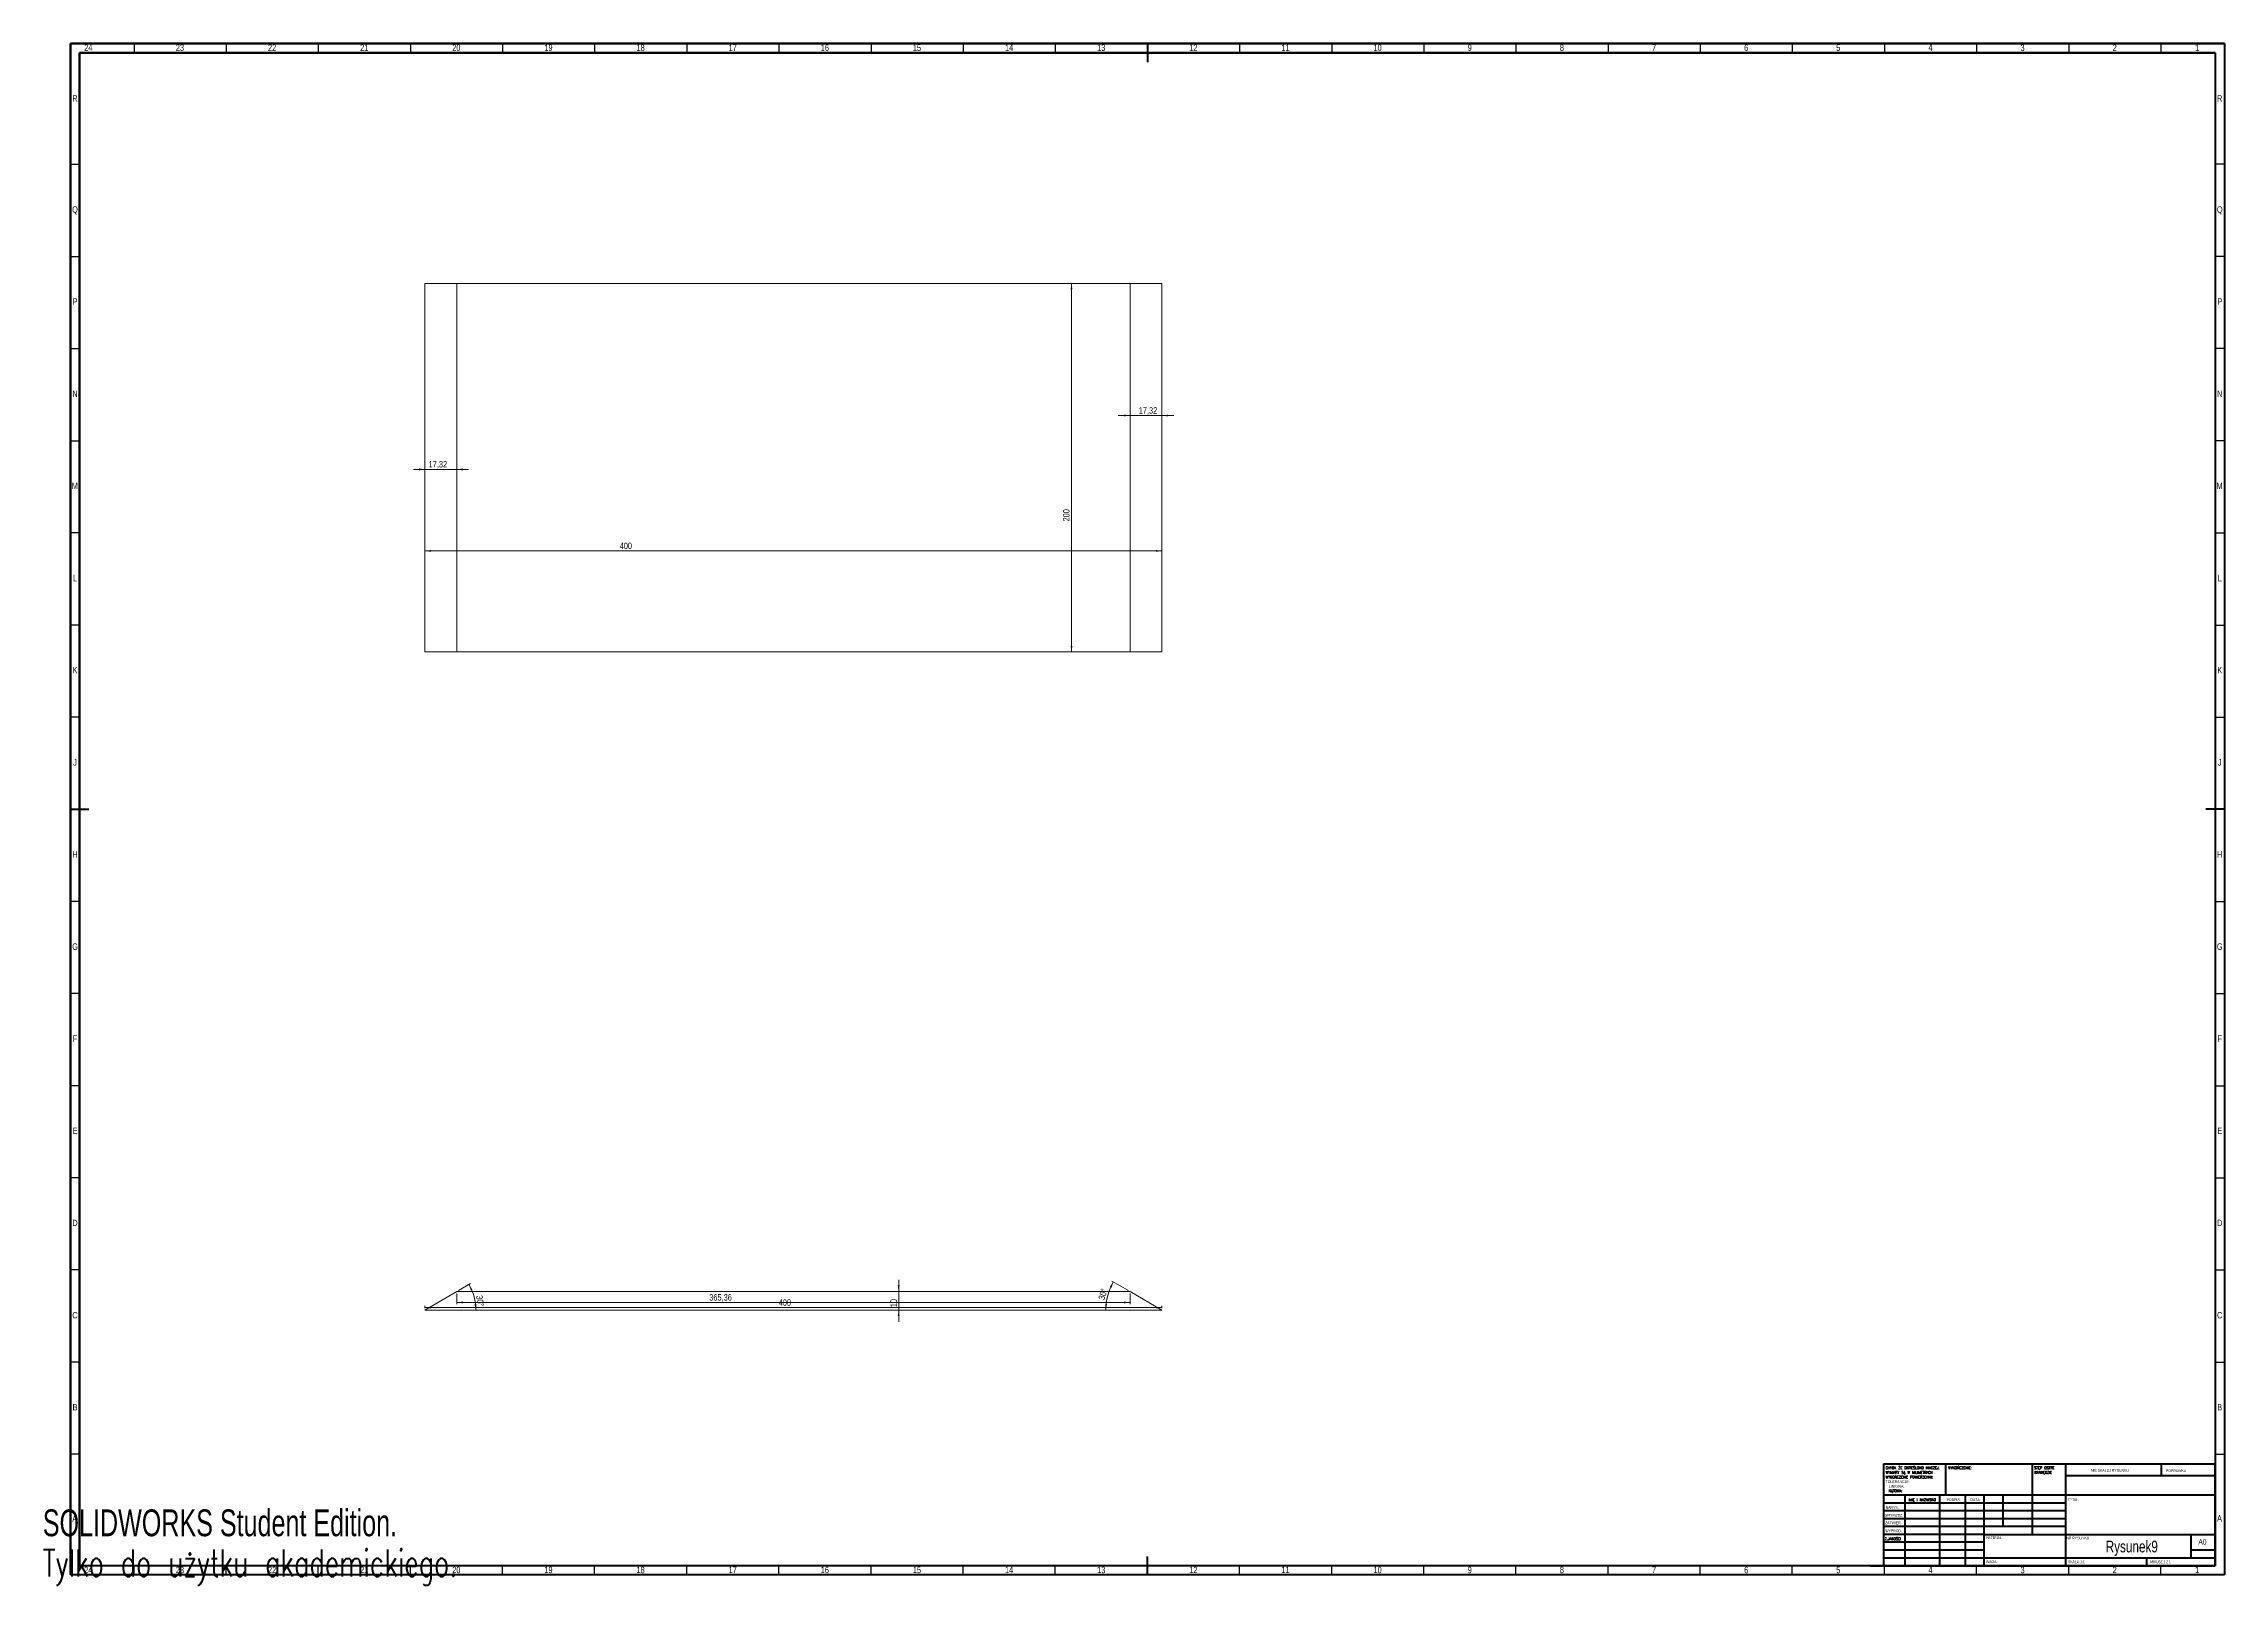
# Model space of a CAD drawing. Header units: millimetres. Extents: x 0 to 1184, y -1 to 836.
import ezdxf

# ---------------------------------------------------------------- set-up
doc = ezdxf.new("R2010")
doc.units = ezdxf.units.MM
doc.styles.add('SLDTEXTSTYLE0', font='TXT', dxfattribs={"width": 0.75})
doc.styles.add('SLDTEXTSTYLE1', font='TXT', dxfattribs={"width": 0.75, "bigfont": 'bigfont'})
doc.styles.add('SLDTEXTSTYLE2', font='TXT', dxfattribs={"width": 0.6875})
doc.styles.add('SLDTEXTSTYLE3', font='TXT', dxfattribs={"width": 0.7})
doc.styles.add('SLDTEXTSTYLE4', font='TXT', dxfattribs={"width": 0.7, "bigfont": 'bigfont'})
doc.dimstyles.new('SLDDIMSTYLE0', dxfattribs={"dimtxt": 3.5, "dimasz": 3.302, "dimexe": 0, "dimexo": 0.0625, "dimgap": 0.875, "dimtad": 1, "dimrnd": 1e-09, "dimzin": 12, "dimdsep": 46, "dimtxsty": 'SLDTEXTSTYLE0', "dimsah": 1, "dimcen": 0.09, "dimadec": 0, "dimazin": 3, "dimtfac": 1, "dimtofl": 0, "dimtmove": 0, "dimatfit": 3, "dimfxl": 0, "dimfrac": 2, "dimtolj": 1, "dimtzin": 12, "dimarcsym": 0})
doc.dimstyles.new('SLDDIMSTYLE1', dxfattribs={"dimtxt": 3.5, "dimasz": 3.302, "dimexe": 0, "dimexo": 0.0625, "dimgap": 0.875, "dimtad": 1, "dimrnd": 1e-09, "dimzin": 12, "dimdsep": 46, "dimtxsty": 'SLDTEXTSTYLE0', "dimsah": 1, "dimcen": 0.09, "dimadec": 0, "dimazin": 3, "dimtfac": 1, "dimtmove": 0, "dimatfit": 0, "dimfxl": 0, "dimfrac": 2, "dimtolj": 1, "dimtzin": 12, "dimarcsym": 0})
doc.dimstyles.new('SLDDIMSTYLE2', dxfattribs={"dimtxt": 3.5, "dimasz": 3.302, "dimexe": 0, "dimexo": 0.0625, "dimgap": 0.875, "dimtad": 1, "dimdec": 4, "dimzin": 12, "dimdsep": 46, "dimtxsty": 'SLDTEXTSTYLE0', "dimsah": 1, "dimcen": 0.09, "dimazin": 3, "dimtfac": 1, "dimtofl": 0, "dimtmove": 0, "dimatfit": 3, "dimfxl": 0, "dimfrac": 2, "dimtolj": 1, "dimtzin": 12, "dimarcsym": 0})

# ---------------------------------------------------------------- blocks, each defined once
blk = doc.blocks.new('_D')
at = {"color": 7, "linetype": 'Continuous', "lineweight": 0}
for p, q in [((207.4, 506.9), (207.4, 561.7)), ((207.4, 560.7), (607.4, 560.7)), ((607.4, 506.9), (607.4, 561.7))]:
    blk.add_line(p, q, dxfattribs=at)
for points in [[(207.4, 560.7), (210.7, 560.2), (210.7, 561.2)], [(607.4, 560.7), (604.1, 561.2), (604.1, 560.2)]]:
    blk.add_solid(points, dxfattribs=at)
at = {"color": 7, "linetype": 'Continuous', "lineweight": 0, "insert": (313.1, 565.2), "char_height": 3.5, "attachment_point": 1, "style": 'SLDTEXTSTYLE0'}
blk.add_mtext('400', dxfattribs=at)
blk = doc.blocks.new('_D_1')
at = {"color": 7, "linetype": 'Continuous', "lineweight": 0}
for p, q in [((606.4, 705.9), (557.3, 705.9)), ((558.3, 705.9), (558.3, 505.9)), ((606.4, 505.9), (557.3, 505.9))]:
    blk.add_line(p, q, dxfattribs=at)
for points in [[(558.3, 705.9), (557.8, 702.6), (558.8, 702.6)], [(558.3, 505.9), (558.8, 509.2), (557.8, 509.2)]]:
    blk.add_solid(points, dxfattribs=at)
at = {"color": 7, "linetype": 'Continuous', "lineweight": 0, "insert": (553.7, 576.7), "char_height": 3.5, "attachment_point": 1, "rotation": 90, "style": 'SLDTEXTSTYLE0'}
blk.add_mtext('200', dxfattribs=at)
blk = doc.blocks.new('_D_2')
at = {"color": 7, "linetype": 'Continuous', "lineweight": 0}
for p, q in [((207.4, 604.9), (201.1, 604.9)), ((224.7, 604.9), (207.4, 604.9)), ((224.7, 604.9), (231.1, 604.9))]:
    blk.add_line(p, q, dxfattribs=at)
for points in [[(207.4, 604.9), (204.1, 605.5), (204.1, 604.4)], [(224.7, 604.9), (228, 604.4), (228, 605.5)]]:
    blk.add_solid(points, dxfattribs=at)
at = {"color": 7, "linetype": 'Continuous', "lineweight": 0, "insert": (209.4, 609.5), "char_height": 3.5, "attachment_point": 1, "style": 'SLDTEXTSTYLE0'}
blk.add_mtext('17,32', dxfattribs=at)
blk = doc.blocks.new('_D_3')
at = {"color": 7, "linetype": 'Continuous', "lineweight": 0}
for p, q in [((207.4, 149.8), (207.4, 151.1)), ((207.4, 150.1), (607.4, 150.1)), ((607.4, 149.8), (607.4, 151.1))]:
    blk.add_line(p, q, dxfattribs=at)
for points in [[(207.4, 150.1), (210.7, 149.6), (210.7, 150.6)], [(607.4, 150.1), (604.1, 150.6), (604.1, 149.6)]]:
    blk.add_solid(points, dxfattribs=at)
at = {"color": 7, "linetype": 'Continuous', "lineweight": 0, "insert": (399.4, 154.6), "char_height": 3.5, "attachment_point": 1, "style": 'SLDTEXTSTYLE0'}
blk.add_mtext('400', dxfattribs=at)
blk = doc.blocks.new('_D_4')
at = {"color": 7, "linetype": 'Continuous', "lineweight": 0}
for p, q in [((464.5, 158.8), (464.5, 165.1)), ((464.5, 158.8), (464.5, 148.8)), ((464.5, 148.8), (464.5, 142.4))]:
    blk.add_line(p, q, dxfattribs=at)
for points in [[(464.5, 158.8), (465, 162.1), (464, 162.1)], [(464.5, 148.8), (464, 145.5), (465, 145.5)]]:
    blk.add_solid(points, dxfattribs=at)
at = {"color": 7, "linetype": 'Continuous', "lineweight": 0, "insert": (460, 150.3), "char_height": 3.5, "attachment_point": 1, "rotation": 90, "style": 'SLDTEXTSTYLE0'}
blk.add_mtext('10', dxfattribs=at)
blk = doc.blocks.new('_D_5')
at = {"color": 7, "linetype": 'Continuous', "lineweight": 0}
blk.add_line((225.6, 159.3), (232.1, 163.1), dxfattribs=at)
blk.add_arc((207.4, 148.8), 27.6, 0, 30, dxfattribs=at)
for points in [[(231.3, 162.6), (232.3, 159.4), (233.2, 159.8)], [(235, 148.8), (235.3, 152.1), (234.3, 152)]]:
    blk.add_solid(points, dxfattribs=at)
at = {"color": 7, "linetype": 'Continuous', "lineweight": 0, "insert": (238.6, 157), "char_height": 3.5, "attachment_point": 1, "rotation": 278.5439, "style": 'SLDTEXTSTYLE0'}
blk.add_mtext('30°', dxfattribs=at)
blk = doc.blocks.new('_D_6')
at = {"color": 7, "linetype": 'Continuous', "lineweight": 0}
blk.add_line((589.2, 159.3), (580.2, 164.5), dxfattribs=at)
blk.add_arc((607.4, 148.8), 30.5, 150, 180, dxfattribs=at)
for points in [[(581, 164), (579.1, 161.3), (580, 160.8)], [(576.9, 148.8), (577.6, 152.1), (576.6, 152.1)]]:
    blk.add_solid(points, dxfattribs=at)
at = {"color": 7, "linetype": 'Continuous', "lineweight": 0, "insert": (572.8, 154.9), "char_height": 3.5, "attachment_point": 1, "rotation": 74.1755, "style": 'SLDTEXTSTYLE0'}
blk.add_mtext('30°', dxfattribs=at)
blk = doc.blocks.new('_D_7')
at = {"color": 7, "linetype": 'Continuous', "lineweight": 0}
for p, q in [((224.7, 157.8), (224.7, 151.9)), ((590.1, 157.8), (590.1, 151.9)), ((590.1, 152.9), (224.7, 152.9))]:
    blk.add_line(p, q, dxfattribs=at)
for points in [[(224.7, 152.9), (228, 152.4), (228, 153.4)], [(590.1, 152.9), (586.8, 153.4), (586.8, 152.4)]]:
    blk.add_solid(points, dxfattribs=at)
at = {"color": 7, "linetype": 'Continuous', "lineweight": 0, "insert": (361.7, 157.4), "char_height": 3.5, "attachment_point": 1, "style": 'SLDTEXTSTYLE0'}
blk.add_mtext('365,36', dxfattribs=at)
blk = doc.blocks.new('_D_8')
at = {"color": 7, "linetype": 'Continuous', "lineweight": 0}
for p, q in [((590.1, 634.2), (583.7, 634.2)), ((590.1, 634.2), (607.4, 634.2)), ((607.4, 634.2), (613.8, 634.2))]:
    blk.add_line(p, q, dxfattribs=at)
for points in [[(590.1, 634.2), (586.8, 634.7), (586.8, 633.7)], [(607.4, 634.2), (610.7, 633.7), (610.7, 634.7)]]:
    blk.add_solid(points, dxfattribs=at)
at = {"color": 7, "linetype": 'Continuous', "lineweight": 0, "insert": (594.8, 638.7), "char_height": 3.5, "attachment_point": 1, "style": 'SLDTEXTSTYLE0'}
blk.add_mtext('17,32', dxfattribs=at)
blk = doc.blocks.new('SW_NOTE_0')
at = {"color": 0, "linetype": 'Continuous', "lineweight": 0, "char_height": 1.5, "attachment_point": 1}
for s, insert, style in [('CHYBA ŻE OKREŚLONO INACZEJ:', (0, 1.9), 'SLDTEXTSTYLE1'), ('TOLERANCJE:', (0, -5.6), 'SLDTEXTSTYLE0'), ('WYMIARY SĄ W MILIMETRACH', (0, -0.6), 'SLDTEXTSTYLE1'), ('WYKOŃCZENIE POWIERZCHNI:', (0, -3.1), 'SLDTEXTSTYLE1'), ('LINIOWA:', (1.7, -8.1), 'SLDTEXTSTYLE0'), ('KĄTOWA:', (1.7, -10.6), 'SLDTEXTSTYLE1')]:
    blk.add_mtext(s, dxfattribs=dict(at, insert=insert, style=style))
blk = doc.blocks.new('SW_NOTE_1')
at = {"color": 0, "linetype": 'Continuous', "lineweight": 0, "char_height": 1.5, "attachment_point": 1, "style": 'SLDTEXTSTYLE1'}
for s, insert in [('STĘP OSTRE', (0, 1.9)), ('KRAWĘDZIE', (0, -0.6))]:
    blk.add_mtext(s, dxfattribs=dict(at, insert=insert))

msp = doc.modelspace()

# ---------------------------------------------------------------- linework, layer by layer
at = {"color": 7, "linetype": 'Continuous', "lineweight": 60}
for p, q in [((15, 836), (1184, 836)), ((15, 5), (15, 836)), ((15, 836), (15, 5)), ((1184, 836), (15, 836)), ((20, 831), (1179, 831)), ((20, 10), (20, 831)), ((20, 831), (20, 10)), ((1179, 831), (20, 831)), ((599.5, 836), (599.5, 826)), ((599.5, 836), (599.5, 826)), ((1179, 831), (1179, 10)), ((1184, 836), (1184, 5)), ((15, 420.5), (25, 420.5)), ((15, 420.5), (25, 420.5)), ((1184, 420.5), (1174, 420.5)), ((1179, 10), (1179, 65.25)), ((1179, 65.25), (1179, 10)), ((599.5, 5), (599.5, 15)), ((1184, 5), (15, 5)), ((1179, 10), (20, 10)), ((991.8, 10), (1179, 10))]:
    msp.add_line(p, q, dxfattribs=at)
at = {"color": 7, "linetype": 'Continuous', "lineweight": 30}
for p, q in [((49.5, 836), (49.5, 831)), ((99.5, 836), (99.5, 831)), ((149.5, 836), (149.5, 831)), ((199.5, 836), (199.5, 831)), ((249.5, 836), (249.5, 831)), ((299.5, 836), (299.5, 831)), ((349.5, 836), (349.5, 831)), ((399.5, 836), (399.5, 831)), ((449.5, 836), (449.5, 831)), ((499.5, 836), (499.5, 831)), ((549.5, 836), (549.5, 831)), ((649.5, 836), (649.5, 831)), ((699.5, 836), (699.5, 831)), ((749.5, 836), (749.5, 831)), ((799.5, 836), (799.5, 831)), ((849.5, 836), (849.5, 831)), ((899.5, 836), (899.5, 831)), ((949.5, 836), (949.5, 831)), ((999.6, 836), (999.6, 831)), ((1049.5, 836), (1049.5, 831)), ((1099.5, 836), (1099.5, 831)), ((1149.5, 836), (1149.5, 831)), ((15, 770.5), (20, 770.5)), ((1184, 770.5), (1179, 770.5)), ((15, 720.5), (20, 720.5)), ((1184, 720.5), (1179, 720.5)), ((15, 670.5), (20, 670.5)), ((1184, 670.5), (1179, 670.5)), ((15, 620.5), (20, 620.5)), ((1184, 620.5), (1179, 620.5)), ((20, 570.5), (15, 570.5)), ((1179, 570.5), (1184, 570.5)), ((20, 520.5), (15, 520.5)), ((1179, 520.5), (1184, 520.5)), ((20, 470.5), (15, 470.5)), ((1179, 470.5), (1184, 470.5)), ((20, 370.5), (15, 370.5)), ((1179, 370.5), (1184, 370.5)), ((20, 320.5), (15, 320.5)), ((1179, 320.5), (1184, 320.5)), ((20, 270.5), (15, 270.5)), ((1179, 270.5), (1184, 270.5)), ((20, 220.5), (15, 220.5)), ((1179, 220.5), (1184, 220.5)), ((20, 170.5), (15, 170.5)), ((1179, 170.5), (1184, 170.5)), ((20, 120.5), (15, 120.5)), ((1179, 120.5), (1184, 120.5)), ((20, 70.5), (15, 70.5)), ((1179, 70.5), (1184, 70.5)), ((49.5, 5), (49.5, 10)), ((99.5, 5), (99.5, 10)), ((149.5, 5), (149.5, 10)), ((199.5, 5), (199.5, 10)), ((249.5, 5), (249.5, 10)), ((299.5, 5), (299.5, 10)), ((349.5, 5), (349.5, 10)), ((399.5, 5), (399.5, 10)), ((449.5, 5), (449.5, 10)), ((499.5, 5), (499.5, 10)), ((549.5, 5), (549.5, 10)), ((649.5, 5), (649.5, 10)), ((699.5, 5), (699.5, 10)), ((749.5, 5), (749.5, 10)), ((799.5, 5), (799.5, 10)), ((849.5, 5), (849.5, 10)), ((899.5, 5), (899.5, 10)), ((949.5, 5), (949.5, 10)), ((999.6, 5), (999.6, 10)), ((1049.5, 5), (1049.5, 10)), ((1099.5, 5), (1099.5, 10)), ((1149.5, 5), (1149.5, 10))]:
    msp.add_line(p, q, dxfattribs=at)
at = {"color": 7, "linetype": 'Continuous', "lineweight": 0}
for p, q in [((207.40333, 705.9156), (607.40333, 705.9156)), ((207.40333, 705.9156), (207.40333, 505.9156)), ((224.72333, 705.9156), (224.72333, 505.9156)), ((590.08333, 705.9156), (590.08333, 505.9156)), ((607.40333, 705.9156), (607.40333, 505.9156)), ((207.40333, 505.9156), (607.40333, 505.9156)), ((224.72384, 158.78203), (207.40333, 148.78203)), ((590.08282, 158.78203), (224.72384, 158.78203)), ((607.40333, 148.78203), (590.08282, 158.78203)), ((207.40333, 148.78203), (607.40333, 148.78203))]:
    msp.add_line(p, q, dxfattribs=at)
at = {"color": 7, "linetype": 'Continuous', "lineweight": 40}
for p, q in [((999, 65.25), (1179, 65.25)), ((999, 65.25), (999, 10)), ((1032.8, 48.25), (1032.8, 65.25)), ((1079.6, 65.25), (1079.6, 27)), ((1097.8, 65.25), (1097.8, 10)), ((1149.8, 58.875), (1149.8, 65.25)), ((1179, 48.25), (999, 48.25)), ((1010.56416, 48.25), (1010.56416, 10)), ((1029.44225, 48.25), (1029.44225, 10)), ((1043.39893, 48.25), (1043.39893, 10)), ((1053.6, 10), (1053.6, 48.25)), ((1064, 31.25), (1064, 48.25)), ((1179, 58.875), (1097.8, 58.875)), ((1097.8, 44), (999, 44)), ((1097.8, 39.75), (999, 39.75)), ((1097.8, 35.5), (999, 35.5)), ((1097.8, 31.25), (999, 31.25)), ((1053.6, 27), (999, 27)), ((1053.6, 27), (1179, 27)), ((1166, 14.25), (1166, 27)), ((1053.6, 22.74993), (999, 22.74993)), ((1053.6, 18.5), (999, 18.5)), ((999, 14.25), (1179, 14.25)), ((1142, 10), (1142, 14.25)), ((1179, 18.5), (1166, 18.5))]:
    msp.add_line(p, q, dxfattribs=at)

# ---------------------------------------------------------------- block references
at = {"color": 7, "linetype": 'Continuous', "lineweight": 0}
for name, p in [('SW_NOTE_0', (1000.1818, 61.98737)), ('SW_NOTE_1', (1080.82119, 61.98737))]:
    msp.add_blockref(name, p, dxfattribs=at)

# ---------------------------------------------------------------- texts
for s, insert, char_height, attachment_point, style in [('24', (24.67951, 835.54373), 3.5, 2, 'SLDTEXTSTYLE0'), ('23', (74.42951, 835.54373), 3.5, 2, 'SLDTEXTSTYLE0'), ('22', (124.42951, 835.54373), 3.5, 2, 'SLDTEXTSTYLE0'), ('21', (174.42951, 835.54373), 3.5, 2, 'SLDTEXTSTYLE0'), ('20', (224.42951, 835.54373), 3.5, 2, 'SLDTEXTSTYLE0'), ('19', (274.42951, 835.54373), 3.5, 2, 'SLDTEXTSTYLE0'), ('18', (324.42951, 835.54373), 3.5, 2, 'SLDTEXTSTYLE0'), ('17', (374.42951, 835.54373), 3.5, 2, 'SLDTEXTSTYLE0'), ('16', (424.42951, 835.54373), 3.5, 2, 'SLDTEXTSTYLE0'), ('15', (474.42951, 835.54373), 3.5, 2, 'SLDTEXTSTYLE0'), ('14', (524.42951, 835.54373), 3.5, 2, 'SLDTEXTSTYLE0'), ('13', (574.42951, 835.54373), 3.5, 2, 'SLDTEXTSTYLE0'), ('12', (624.42951, 835.54373), 3.5, 2, 'SLDTEXTSTYLE0'), ('11', (674.42951, 835.54373), 3.5, 2, 'SLDTEXTSTYLE0'), ('10', (724.42951, 835.54373), 3.5, 2, 'SLDTEXTSTYLE0'), ('9', (774.46476, 835.54373), 3.5, 2, 'SLDTEXTSTYLE0'), ('8', (824.46476, 835.54373), 3.5, 2, 'SLDTEXTSTYLE0'), ('7', (874.46476, 835.54373), 3.5, 2, 'SLDTEXTSTYLE0'), ('6', (924.46476, 835.54373), 3.5, 2, 'SLDTEXTSTYLE0'), ('5', (974.46476, 835.54373), 3.5, 2, 'SLDTEXTSTYLE0'), ('4', (1024.46476, 835.54373), 3.5, 2, 'SLDTEXTSTYLE0'), ('3', (1074.46476, 835.54373), 3.5, 2, 'SLDTEXTSTYLE0'), ('2', (1124.46476, 835.54373), 3.5, 2, 'SLDTEXTSTYLE0'), ('1', (1169.21476, 835.54373), 3.5, 2, 'SLDTEXTSTYLE0'), ('R', (17.45017, 807.98456), 3.5, 2, 'SLDTEXTSTYLE0'), ('R', (1181.45017, 807.98456), 3.5, 2, 'SLDTEXTSTYLE0'), ('Q', (17.49149, 747.73456), 3.5, 2, 'SLDTEXTSTYLE0'), ('Q', (1181.49149, 747.73456), 3.5, 2, 'SLDTEXTSTYLE0'), ('P', (17.48663, 697.79373), 3.5, 2, 'SLDTEXTSTYLE0'), ('P', (1181.48663, 697.79373), 3.5, 2, 'SLDTEXTSTYLE0'), ('N', (17.46962, 647.73456), 3.5, 2, 'SLDTEXTSTYLE0'), ('N', (1181.46962, 647.73456), 3.5, 2, 'SLDTEXTSTYLE0'), ('M', (17.37969, 597.79373), 3.5, 2, 'SLDTEXTSTYLE0'), ('M', (1181.37969, 597.79373), 3.5, 2, 'SLDTEXTSTYLE0'), ('L', (17.46233, 547.73456), 3.5, 2, 'SLDTEXTSTYLE0'), ('L', (1181.46233, 547.73456), 3.5, 2, 'SLDTEXTSTYLE0'), ('K', (17.48906, 497.79373), 3.5, 2, 'SLDTEXTSTYLE0'), ('K', (1181.48906, 497.79373), 3.5, 2, 'SLDTEXTSTYLE0'), ('J', (17.4684, 447.73456), 3.5, 2, 'SLDTEXTSTYLE0'), ('J', (1181.4684, 447.73456), 3.5, 2, 'SLDTEXTSTYLE0'), ('H', (17.49149, 397.79373), 3.5, 2, 'SLDTEXTSTYLE0'), ('H', (1181.49149, 397.79373), 3.5, 2, 'SLDTEXTSTYLE0'), ('G', (17.48906, 347.73456), 3.5, 2, 'SLDTEXTSTYLE0'), ('G', (1181.48906, 347.73456), 3.5, 2, 'SLDTEXTSTYLE0'), ('F', (17.46354, 297.79373), 3.5, 2, 'SLDTEXTSTYLE0'), ('F', (1181.46354, 297.79373), 3.5, 2, 'SLDTEXTSTYLE0'), ('E', (17.50608, 247.73456), 3.5, 2, 'SLDTEXTSTYLE0'), ('E', (1181.50608, 247.73456), 3.5, 2, 'SLDTEXTSTYLE0'), ('D', (17.4599, 197.79373), 3.5, 2, 'SLDTEXTSTYLE0'), ('D', (1181.4599, 197.79373), 3.5, 2, 'SLDTEXTSTYLE0'), ('C', (17.46354, 147.73456), 3.5, 2, 'SLDTEXTSTYLE0'), ('C', (1181.46354, 147.73456), 3.5, 2, 'SLDTEXTSTYLE0'), ('B', (17.47326, 97.79373), 3.5, 2, 'SLDTEXTSTYLE0'), ('B', (1181.47326, 97.79373), 3.5, 2, 'SLDTEXTSTYLE0'), ('WYKOŃCZENIE:', (1034.12326, 63.92097), 1.5, 1, 'SLDTEXTSTYLE1'), ('NIE SKALUJ RYSUNKU', (1111.61464, 62.53299), 1.5, 1, 'SLDTEXTSTYLE0'), ('POPRAWKA', (1152.32758, 62.33491), 1.5, 1, 'SLDTEXTSTYLE0'), ('A', (17.36024, 37.48456), 3.5, 2, 'SLDTEXTSTYLE0'), ('SPRAWDZ.', (999.73519, 38.16185), 1.5, 1, 'SLDTEXTSTYLE0'), ('NARYS.', (1000.1818, 42.38478), 1.5, 1, 'SLDTEXTSTYLE0'), ('IMIĘ I NAZWISKO', (1012.61652, 46.57618), 1.5, 1, 'SLDTEXTSTYLE1'), ('PODPIS', (1033.26793, 46.57618), 1.5, 1, 'SLDTEXTSTYLE0'), ('DATA', (1046.2147, 46.57618), 1.5, 1, 'SLDTEXTSTYLE0'), ('TYTUŁ:', (1099.07893, 46.57618), 1.5, 1, 'SLDTEXTSTYLE1'), ('A', (1181.36024, 37.48456), 3.5, 2, 'SLDTEXTSTYLE0'), ('Z.JAKOŚCI', (999.66904, 25.34965), 1.5, 1, 'SLDTEXTSTYLE1'), ('ZATWIER.', (999.83891, 34.06587), 1.5, 1, 'SLDTEXTSTYLE0'), ('WYPROD.', (999.99001, 29.71578), 1.5, 1, 'SLDTEXTSTYLE0'), ('MATERIAŁ:', (1054.64586, 25.98606), 1.5, 1, 'SLDTEXTSTYLE1'), ('NR RYSUNKU', (1098.20919, 25.84285), 1.5, 1, 'SLDTEXTSTYLE0'), ('Rysunek9', (1133.74518, 23.60691), 6.35, 2, 'SLDTEXTSTYLE0'), ('A0', (1169.87116, 24.40639), 2.910417, 1, 'SLDTEXTSTYLE0'), ('WAGA:', (1054.61781, 12.94931), 1.4986, 1, 'SLDTEXTSTYLE0'), ('SKALA:1:1', (1099.07397, 12.90009), 1.5, 1, 'SLDTEXTSTYLE0'), ('ARKUSZ 1 Z 1', (1143.47829, 12.90009), 1.5, 1, 'SLDTEXTSTYLE2'), ('24', (24.67951, 9.48456), 3.5, 2, 'SLDTEXTSTYLE0'), ('23', (74.42951, 9.48456), 3.5, 2, 'SLDTEXTSTYLE0'), ('22', (124.42951, 9.48456), 3.5, 2, 'SLDTEXTSTYLE0'), ('21', (174.42951, 9.48456), 3.5, 2, 'SLDTEXTSTYLE0'), ('20', (224.42951, 9.48456), 3.5, 2, 'SLDTEXTSTYLE0'), ('19', (274.42951, 9.48456), 3.5, 2, 'SLDTEXTSTYLE0'), ('18', (324.42951, 9.48456), 3.5, 2, 'SLDTEXTSTYLE0'), ('17', (374.42951, 9.48456), 3.5, 2, 'SLDTEXTSTYLE0'), ('16', (424.42951, 9.48456), 3.5, 2, 'SLDTEXTSTYLE0'), ('15', (474.42951, 9.48456), 3.5, 2, 'SLDTEXTSTYLE0'), ('14', (524.42951, 9.48456), 3.5, 2, 'SLDTEXTSTYLE0'), ('13', (574.42951, 9.48456), 3.5, 2, 'SLDTEXTSTYLE0'), ('12', (624.42951, 9.48456), 3.5, 2, 'SLDTEXTSTYLE0'), ('11', (674.42951, 9.48456), 3.5, 2, 'SLDTEXTSTYLE0'), ('10', (724.42951, 9.48456), 3.5, 2, 'SLDTEXTSTYLE0'), ('9', (774.46476, 9.48456), 3.5, 2, 'SLDTEXTSTYLE0'), ('8', (824.46476, 9.48456), 3.5, 2, 'SLDTEXTSTYLE0'), ('7', (874.46476, 9.48456), 3.5, 2, 'SLDTEXTSTYLE0'), ('6', (924.46476, 9.48456), 3.5, 2, 'SLDTEXTSTYLE0'), ('5', (974.46476, 9.48456), 3.5, 2, 'SLDTEXTSTYLE0'), ('4', (1024.46476, 9.48456), 3.5, 2, 'SLDTEXTSTYLE0'), ('3', (1074.46476, 9.48456), 3.5, 2, 'SLDTEXTSTYLE0'), ('2', (1124.46476, 9.48456), 3.5, 2, 'SLDTEXTSTYLE0'), ('1', (1169.21476, 9.48456), 3.5, 2, 'SLDTEXTSTYLE0')]:
    msp.add_mtext(s, dxfattribs=dict(at, insert=insert, char_height=char_height, attachment_point=attachment_point, style=style))
at = {"color": 7, "linetype": 'Continuous', "char_height": 14.5493, "attachment_point": 1}
for s, insert, style in [('SOLIDWORKS Student Edition.', (0, 40.57898), 'SLDTEXTSTYLE3'), ('Tylko do użytku akademickiego.', (0, 18.75503), 'SLDTEXTSTYLE4')]:
    msp.add_mtext(s, dxfattribs=dict(at, insert=insert, style=style))

# ---------------------------------------------------------------- dimensions: what is measured, and where the dimension line sits
at = {"color": 7, "linetype": 'Continuous', "lineweight": 0}
for base, p1, p2, dimstyle, picture, middle in [((558.25879, 505.9156), (607.40333, 705.9156), (607.40333, 505.9156), 'SLDDIMSTYLE0', '_D_1', (558.25879, 580.58687)), ((464.4961, 148.78203), (590.08282, 158.78203), (607.40333, 148.78203), 'SLDDIMSTYLE1', '_D_4', (464.4961, 152.8786))]:
    dim = msp.add_linear_dim(base=base, p1=p1, p2=p2, angle=90, dimstyle=dimstyle, dxfattribs=at)
    dim.commit()
    dim.dimension.update_dxf_attribs({"geometry": picture, "text_midpoint": middle, "dimtype": 160})
for base, p1, p2, dimstyle, picture, middle in [((607.40333, 634.18971), (590.08333, 705.9156), (607.40333, 705.9156), 'SLDDIMSTYLE1', '_D_8', (600.62074, 634.18971)), ((207.40333, 604.94456), (224.72333, 505.9156), (207.40333, 505.9156), 'SLDDIMSTYLE1', '_D_2', (215.19135, 604.94456)), ((607.40333, 560.68612), (207.40333, 505.9156), (607.40333, 505.9156), 'SLDDIMSTYLE0', '_D', (316.93499, 560.68612)), ((607.40333, 150.07274), (207.40333, 148.78203), (607.40333, 148.78203), 'SLDDIMSTYLE0', '_D_3', (403.28936, 150.07274)), ((224.72384, 152.8786), (590.08282, 158.78203), (224.72384, 158.78203), 'SLDDIMSTYLE0', '_D_7', (368.79019, 152.8786))]:
    dim = msp.add_linear_dim(base=base, p1=p1, p2=p2, dimstyle=dimstyle, dxfattribs=at)
    dim.commit()
    dim.dimension.update_dxf_attribs({"geometry": picture, "text_midpoint": middle, "dimtype": 160})
for base, line1, line2, picture, middle in [((577.98416, 156.66488), ((607.40333, 148.78203), (590.08282, 158.78203)), ((207.40333, 148.78203), (607.40333, 148.78203)), '_D_6', (578.10064, 157.0874)), ((234.03773, 155.9187), ((207.40333, 148.78203), (607.40333, 148.78203)), ((224.72384, 158.78203), (207.40333, 148.78203)), '_D_5', (234.67129, 152.8786))]:
    dim = msp.add_angular_dim_2l(base=base, line1=line1, line2=line2, dimstyle='SLDDIMSTYLE2', dxfattribs=at)
    dim.commit()
    dim.dimension.update_dxf_attribs({"geometry": picture, "text_midpoint": middle, "dimtype": 162})

doc.saveas('drawing.dxf')
